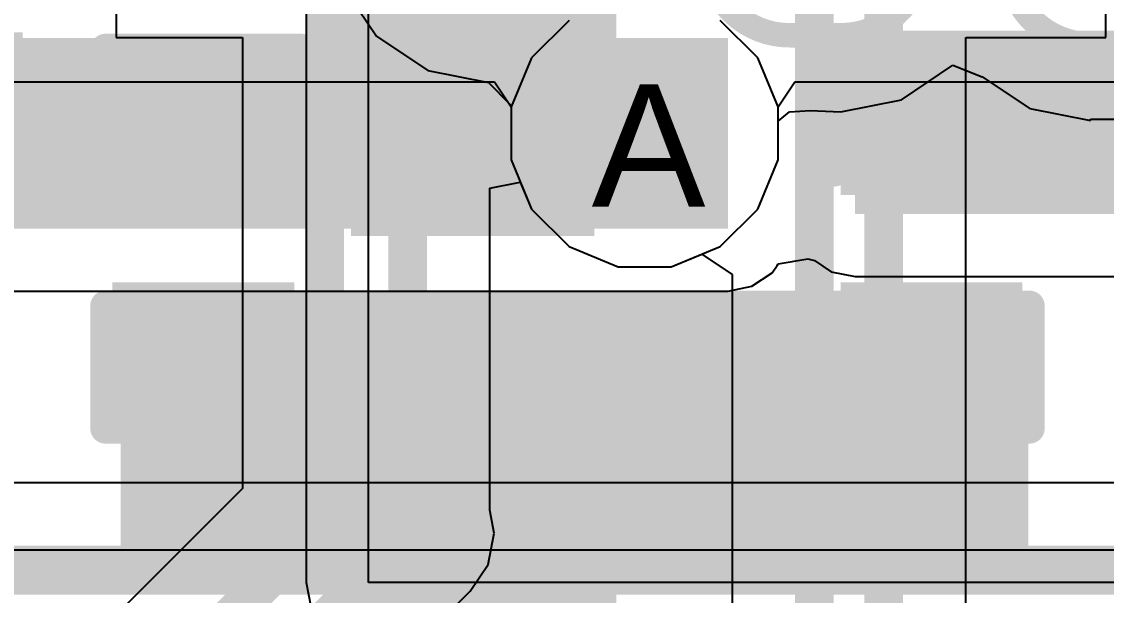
# Model space of a CAD drawing. Header units: inches. Extents: x 0 to 5271, y 0 to 5417.
# Drawn here: x 73.439 to 77.941, y 85.57 to 87.952 of the extents above; entities that cross this region are included whole.
import ezdxf

# ---------------------------------------------------------------- set-up
doc = ezdxf.new("R2010")
doc.units = ezdxf.units.IN
for name, color, linetype in [('Bottom Layer', 5, 'Continuous'), ('Drill Drawing', 1, 'Continuous'), ('L2_GND1', 16, 'Continuous'), ('L3_SIG1', 76, 'Continuous'), ('L4_PWR', 90, 'Continuous'), ('L5_GND2', 156, 'Continuous'), ('L6_SIG2', 130, 'Continuous'), ('L7_GND3', 216, 'Continuous'), ('Top Layer', 1, 'Continuous'), ('Top Overlay', 2, 'Continuous'), ('Top Paste', 8, 'Continuous'), ('Top Solder', 216, 'Continuous'), ('Via Holes', 16, 'Continuous')]:
    doc.layers.add(name, color=color, linetype=linetype)
doc.styles.add('Arial', font='', dxfattribs={"height": 0.2})
doc.styles.get('Arial').set_extended_font_data('Arial')

# ---------------------------------------------------------------- blocks, each defined once
blk = doc.blocks.new('SOT_23_5_273')
at = {"layer": 'Top Layer'}
for points in [[(-1.85, 1.25), (-0.75, 1.25), (-0.75, 0.65), (-1.85, 0.65)], [(0.75, 1.25), (1.85, 1.25), (1.85, 0.65), (0.75, 0.65)], [(-1.85, 0.3), (-0.75, 0.3), (-0.75, -0.3), (-1.85, -0.3)], [(-1.85, -0.65), (-0.75, -0.65), (-0.75, -1.25), (-1.85, -1.25)], [(0.75, -0.65), (1.85, -0.65), (1.85, -1.25), (0.75, -1.25)]]:
    blk.add_hatch(color=1, dxfattribs=at).paths.add_polyline_path(points)
at = {"layer": 'Top Paste'}
for points in [[(-1.85, 1.25), (-0.75, 1.25), (-0.75, 0.65), (-1.85, 0.65)], [(0.75, 1.25), (1.85, 1.25), (1.85, 0.65), (0.75, 0.65)], [(-1.85, 0.3), (-0.75, 0.3), (-0.75, -0.3), (-1.85, -0.3)], [(-1.85, -0.65), (-0.75, -0.65), (-0.75, -1.25), (-1.85, -1.25)], [(0.75, -0.65), (1.85, -0.65), (1.85, -1.25), (0.75, -1.25)]]:
    blk.add_hatch(color=8, dxfattribs=at).paths.add_polyline_path(points)
at = {"layer": 'Top Solder'}
for points in [[(-1.9516, 1.3516), (-0.6484, 1.3516), (-0.6484, 0.5484), (-1.9516, 0.5484)], [(0.6484, 1.3516), (1.9516, 1.3516), (1.9516, 0.5484), (0.6484, 0.5484)], [(-1.9516, 0.4016), (-0.6484, 0.4016), (-0.6484, -0.4016), (-1.9516, -0.4016)], [(-1.9516, -0.5484), (-0.6484, -0.5484), (-0.6484, -1.3516), (-1.9516, -1.3516)], [(0.6484, -0.5484), (1.9516, -0.5484), (1.9516, -1.3516), (0.6484, -1.3516)]]:
    blk.add_hatch(color=216, dxfattribs=at).paths.add_polyline_path(points)
at = {"layer": 'Top Overlay'}
for points in [[(0.8736, 1.4986, 0.127, 0.127, 0), (-0.879, 1.4986, 0.127, 0.127, 0)], [(-0.879, 1.4986, 0.127, 0.127, 0), (-0.879, 1.3986, 0.127, 0.127, 0)], [(0.8736, 1.4986, 0.127, 0.127, 0), (0.8736, 1.3986, 0.127, 0.127, 0)], [(-2.0066, 0.9398, 0.127, 0.127, 0), (-2.1336, 1.0668, 0.127, 0.127, 0)], [(-2.1336, 1.0668, 0.127, 0.127, 0), (-2.1336, 0.8128, 0.127, 0.127, 0)], [(-2.0066, 0.9398, 0.127, 0.127, 0), (-2.1336, 0.8128, 0.127, 0.127, 0)], [(0.88, 0.44, 0.127, 0.127, 0), (0.88, -0.418, 0.127, 0.127, 0)], [(-0.879, -1.3986, 0.127, 0.127, 0), (-0.879, -1.4986, 0.127, 0.127, 0)], [(0.8736, -1.3986, 0.127, 0.127, 0), (0.8736, -1.4986, 0.127, 0.127, 0)], [(0.8736, -1.4986, 0.127, 0.127, 0), (-0.879, -1.4986, 0.127, 0.127, 0)]]:
    blk.add_lwpolyline(points, format="xyseb", dxfattribs=at)
for points in [[(-0.9108, 1.4986, 0.0635, 0.0635, 1), (-0.8473, 1.4986, 0.0635, 0.0635, 1)], [(-0.9108, 1.4986, 0.0635, 0.0635, 1), (-0.8473, 1.4986, 0.0635, 0.0635, 1)], [(0.8418, 1.4986, 0.0635, 0.0635, 1), (0.9053, 1.4986, 0.0635, 0.0635, 1)], [(0.8418, 1.4986, 0.0635, 0.0635, 1), (0.9053, 1.4986, 0.0635, 0.0635, 1)], [(-0.9108, 1.3986, 0.0635, 0.0635, 1), (-0.8473, 1.3986, 0.0635, 0.0635, 1)], [(0.8418, 1.3986, 0.0635, 0.0635, 1), (0.9053, 1.3986, 0.0635, 0.0635, 1)], [(-2.1654, 1.0668, 0.0635, 0.0635, 1), (-2.1019, 1.0668, 0.0635, 0.0635, 1)], [(-2.1654, 1.0668, 0.0635, 0.0635, 1), (-2.1019, 1.0668, 0.0635, 0.0635, 1)], [(-2.0384, 0.9398, 0.0635, 0.0635, 1), (-1.9749, 0.9398, 0.0635, 0.0635, 1)], [(-2.0384, 0.9398, 0.0635, 0.0635, 1), (-1.9749, 0.9398, 0.0635, 0.0635, 1)], [(-2.1654, 0.8128, 0.0635, 0.0635, 1), (-2.1019, 0.8128, 0.0635, 0.0635, 1)], [(-2.1654, 0.8128, 0.0635, 0.0635, 1), (-2.1019, 0.8128, 0.0635, 0.0635, 1)], [(0.8482, 0.44, 0.0635, 0.0635, 1), (0.9117, 0.44, 0.0635, 0.0635, 1)], [(0.8482, -0.418, 0.0635, 0.0635, 1), (0.9117, -0.418, 0.0635, 0.0635, 1)], [(-0.9108, -1.3986, 0.0635, 0.0635, 1), (-0.8473, -1.3986, 0.0635, 0.0635, 1)], [(0.8418, -1.3986, 0.0635, 0.0635, 1), (0.9053, -1.3986, 0.0635, 0.0635, 1)], [(-0.9108, -1.4986, 0.0635, 0.0635, 1), (-0.8473, -1.4986, 0.0635, 0.0635, 1)], [(-0.9108, -1.4986, 0.0635, 0.0635, 1), (-0.8473, -1.4986, 0.0635, 0.0635, 1)], [(0.8418, -1.4986, 0.0635, 0.0635, 1), (0.9053, -1.4986, 0.0635, 0.0635, 1)], [(0.8418, -1.4986, 0.0635, 0.0635, 1), (0.9053, -1.4986, 0.0635, 0.0635, 1)]]:
    blk.add_lwpolyline(points, format="xyseb", close=True, dxfattribs=at)
blk = doc.blocks.new('CAP_0402_329')
at = {"layer": 'Top Layer'}
for points in [[(-0.6985, -0.3175), (-0.6985, 0.3175), (-0.2413, 0.3175), (-0.2413, -0.3175)], [(0.2413, -0.3175), (0.2413, 0.3175), (0.6985, 0.3175), (0.6985, -0.3175)]]:
    blk.add_hatch(color=1, dxfattribs=at).paths.add_polyline_path(points)
at = {"layer": 'Top Paste'}
for points in [[(-0.6985, -0.3175), (-0.6985, 0.3175), (-0.2413, 0.3175), (-0.2413, -0.3175)], [(0.2413, -0.3175), (0.2413, 0.3175), (0.6985, 0.3175), (0.6985, -0.3175)]]:
    blk.add_hatch(color=8, dxfattribs=at).paths.add_polyline_path(points)
at = {"layer": 'Top Solder'}
for points in [[(-0.7585, -0.3775), (-0.7585, 0.3775), (-0.1813, 0.3775), (-0.1813, -0.3775)], [(0.1813, -0.3775), (0.1813, 0.3775), (0.7585, 0.3775), (0.7585, -0.3775)]]:
    blk.add_hatch(color=216, dxfattribs=at).paths.add_polyline_path(points)
at = {"layer": 'Top Overlay'}
for points in [[(-0.7874, 0.4064, 0.127, 0.127, 0), (-0.7874, -0.4064, 0.127, 0.127, 0)], [(-0.7874, 0.4064, 0.127, 0.127, 0), (-0.2794, 0.4064, 0.127, 0.127, 0)], [(0.2794, 0.4064, 0.127, 0.127, 0), (0.7874, 0.4064, 0.127, 0.127, 0)], [(0.7874, 0.4064, 0.127, 0.127, 0), (0.7874, -0.4064, 0.127, 0.127, 0)], [(-0.7874, -0.4064, 0.127, 0.127, 0), (-0.2794, -0.4064, 0.127, 0.127, 0)], [(0.2794, -0.4064, 0.127, 0.127, 0), (0.7874, -0.4064, 0.127, 0.127, 0)]]:
    blk.add_lwpolyline(points, format="xyseb", dxfattribs=at)
for points in [[(-0.8191, 0.4064, 0.0635, 0.0635, 1), (-0.7556, 0.4064, 0.0635, 0.0635, 1)], [(-0.8191, 0.4064, 0.0635, 0.0635, 1), (-0.7556, 0.4064, 0.0635, 0.0635, 1)], [(-0.3111, 0.4064, 0.0635, 0.0635, 1), (-0.2476, 0.4064, 0.0635, 0.0635, 1)], [(0.2477, 0.4064, 0.0635, 0.0635, 1), (0.3112, 0.4064, 0.0635, 0.0635, 1)], [(0.7557, 0.4064, 0.0635, 0.0635, 1), (0.8192, 0.4064, 0.0635, 0.0635, 1)], [(0.7557, 0.4064, 0.0635, 0.0635, 1), (0.8192, 0.4064, 0.0635, 0.0635, 1)], [(-0.8191, -0.4064, 0.0635, 0.0635, 1), (-0.7556, -0.4064, 0.0635, 0.0635, 1)], [(-0.8191, -0.4064, 0.0635, 0.0635, 1), (-0.7556, -0.4064, 0.0635, 0.0635, 1)], [(-0.3111, -0.4064, 0.0635, 0.0635, 1), (-0.2476, -0.4064, 0.0635, 0.0635, 1)], [(0.2477, -0.4064, 0.0635, 0.0635, 1), (0.3112, -0.4064, 0.0635, 0.0635, 1)], [(0.7557, -0.4064, 0.0635, 0.0635, 1), (0.8192, -0.4064, 0.0635, 0.0635, 1)], [(0.7557, -0.4064, 0.0635, 0.0635, 1), (0.8192, -0.4064, 0.0635, 0.0635, 1)]]:
    blk.add_lwpolyline(points, format="xyseb", close=True, dxfattribs=at)
blk = doc.blocks.new('CAP_0402_330')
at = {"layer": 'Top Layer'}
for points in [[(-0.6985, -0.3175), (-0.6985, 0.3175), (-0.2413, 0.3175), (-0.2413, -0.3175)], [(0.2413, -0.3175), (0.2413, 0.3175), (0.6985, 0.3175), (0.6985, -0.3175)]]:
    blk.add_hatch(color=1, dxfattribs=at).paths.add_polyline_path(points)
at = {"layer": 'Top Paste'}
for points in [[(-0.6985, -0.3175), (-0.6985, 0.3175), (-0.2413, 0.3175), (-0.2413, -0.3175)], [(0.2413, -0.3175), (0.2413, 0.3175), (0.6985, 0.3175), (0.6985, -0.3175)]]:
    blk.add_hatch(color=8, dxfattribs=at).paths.add_polyline_path(points)
at = {"layer": 'Top Solder'}
for points in [[(-0.7585, -0.3775), (-0.7585, 0.3775), (-0.1813, 0.3775), (-0.1813, -0.3775)], [(0.1813, -0.3775), (0.1813, 0.3775), (0.7585, 0.3775), (0.7585, -0.3775)]]:
    blk.add_hatch(color=216, dxfattribs=at).paths.add_polyline_path(points)
at = {"layer": 'Top Overlay'}
for points in [[(-0.7874, 0.4064, 0.127, 0.127, 0), (-0.7874, -0.4064, 0.127, 0.127, 0)], [(-0.7874, 0.4064, 0.127, 0.127, 0), (-0.2794, 0.4064, 0.127, 0.127, 0)], [(0.2794, 0.4064, 0.127, 0.127, 0), (0.7874, 0.4064, 0.127, 0.127, 0)], [(0.7874, 0.4064, 0.127, 0.127, 0), (0.7874, -0.4064, 0.127, 0.127, 0)], [(-0.7874, -0.4064, 0.127, 0.127, 0), (-0.2794, -0.4064, 0.127, 0.127, 0)], [(0.2794, -0.4064, 0.127, 0.127, 0), (0.7874, -0.4064, 0.127, 0.127, 0)]]:
    blk.add_lwpolyline(points, format="xyseb", dxfattribs=at)
for points in [[(-0.8192, 0.4064, 0.0635, 0.0635, 1), (-0.7557, 0.4064, 0.0635, 0.0635, 1)], [(-0.8192, 0.4064, 0.0635, 0.0635, 1), (-0.7557, 0.4064, 0.0635, 0.0635, 1)], [(-0.3112, 0.4064, 0.0635, 0.0635, 1), (-0.2477, 0.4064, 0.0635, 0.0635, 1)], [(0.2476, 0.4064, 0.0635, 0.0635, 1), (0.3111, 0.4064, 0.0635, 0.0635, 1)], [(0.7556, 0.4064, 0.0635, 0.0635, 1), (0.8191, 0.4064, 0.0635, 0.0635, 1)], [(0.7556, 0.4064, 0.0635, 0.0635, 1), (0.8191, 0.4064, 0.0635, 0.0635, 1)], [(-0.8192, -0.4064, 0.0635, 0.0635, 1), (-0.7557, -0.4064, 0.0635, 0.0635, 1)], [(-0.8192, -0.4064, 0.0635, 0.0635, 1), (-0.7557, -0.4064, 0.0635, 0.0635, 1)], [(-0.3112, -0.4064, 0.0635, 0.0635, 1), (-0.2477, -0.4064, 0.0635, 0.0635, 1)], [(0.2476, -0.4064, 0.0635, 0.0635, 1), (0.3111, -0.4064, 0.0635, 0.0635, 1)], [(0.7556, -0.4064, 0.0635, 0.0635, 1), (0.8191, -0.4064, 0.0635, 0.0635, 1)], [(0.7556, -0.4064, 0.0635, 0.0635, 1), (0.8191, -0.4064, 0.0635, 0.0635, 1)]]:
    blk.add_lwpolyline(points, format="xyseb", close=True, dxfattribs=at)
blk = doc.blocks.new('C___0603_331')
at = {"layer": 'Top Layer'}
for points in [[(-0.381, 0.4445), (-0.381, -0.4445), (-1.143, -0.4445), (-1.143, 0.4445)], [(1.143, 0.4445), (1.143, -0.4445), (0.381, -0.4445), (0.381, 0.4445)]]:
    blk.add_hatch(color=1, dxfattribs=at).paths.add_polyline_path(points)
at = {"layer": 'Top Paste'}
for points in [[(-0.381, 0.4445), (-0.381, -0.4445), (-1.143, -0.4445), (-1.143, 0.4445)], [(1.143, 0.4445), (1.143, -0.4445), (0.381, -0.4445), (0.381, 0.4445)]]:
    blk.add_hatch(color=8, dxfattribs=at).paths.add_polyline_path(points)
at = {"layer": 'Top Solder'}
for points in [[(-0.321, 0.5045), (-0.321, -0.5045), (-1.203, -0.5045), (-1.203, 0.5045)], [(1.203, 0.5045), (1.203, -0.5045), (0.321, -0.5045), (0.321, 0.5045)]]:
    blk.add_hatch(color=216, dxfattribs=at).paths.add_polyline_path(points)
at = {"layer": 'Top Overlay'}
for points in [[(-1.2446, 0.5334, 0.127, 0.127, 0), (-0.4572, 0.5334, 0.127, 0.127, 0)], [(-1.2446, 0.5334, 0.127, 0.127, 0), (-1.2446, -0.5334, 0.127, 0.127, 0)], [(0.4572, 0.5334, 0.127, 0.127, 0), (1.2446, 0.5334, 0.127, 0.127, 0)], [(1.2446, 0.5334, 0.127, 0.127, 0), (1.2446, -0.5334, 0.127, 0.127, 0)], [(-1.2446, -0.5334, 0.127, 0.127, 0), (-0.4572, -0.5334, 0.127, 0.127, 0)], [(0.4572, -0.5334, 0.127, 0.127, 0), (1.2446, -0.5334, 0.127, 0.127, 0)]]:
    blk.add_lwpolyline(points, format="xyseb", dxfattribs=at)
for points in [[(-1.2763, 0.5334, 0.0635, 0.0635, 1), (-1.2128, 0.5334, 0.0635, 0.0635, 1)], [(-1.2763, 0.5334, 0.0635, 0.0635, 1), (-1.2128, 0.5334, 0.0635, 0.0635, 1)], [(-0.4889, 0.5334, 0.0635, 0.0635, 1), (-0.4254, 0.5334, 0.0635, 0.0635, 1)], [(0.4255, 0.5334, 0.0635, 0.0635, 1), (0.489, 0.5334, 0.0635, 0.0635, 1)], [(1.2129, 0.5334, 0.0635, 0.0635, 1), (1.2764, 0.5334, 0.0635, 0.0635, 1)], [(1.2129, 0.5334, 0.0635, 0.0635, 1), (1.2764, 0.5334, 0.0635, 0.0635, 1)], [(-1.2763, -0.5334, 0.0635, 0.0635, 1), (-1.2128, -0.5334, 0.0635, 0.0635, 1)], [(-1.2763, -0.5334, 0.0635, 0.0635, 1), (-1.2128, -0.5334, 0.0635, 0.0635, 1)], [(-0.4889, -0.5334, 0.0635, 0.0635, 1), (-0.4254, -0.5334, 0.0635, 0.0635, 1)], [(0.4255, -0.5334, 0.0635, 0.0635, 1), (0.489, -0.5334, 0.0635, 0.0635, 1)], [(1.2129, -0.5334, 0.0635, 0.0635, 1), (1.2764, -0.5334, 0.0635, 0.0635, 1)], [(1.2129, -0.5334, 0.0635, 0.0635, 1), (1.2764, -0.5334, 0.0635, 0.0635, 1)]]:
    blk.add_lwpolyline(points, format="xyseb", close=True, dxfattribs=at)

msp = doc.modelspace()

# ---------------------------------------------------------------- hatches: boundary and pattern name
at = {"layer": 'Bottom Layer'}
h = msp.add_hatch(color=5, dxfattribs=at)
edge = h.paths.add_edge_path()
edge.add_arc((76.0248, 87.4881), 0.3, 0, 360)
at = {"layer": 'L2_GND1'}
h = msp.add_hatch(color=16, dxfattribs=at)
edge = h.paths.add_edge_path()
edge.add_arc((76.0248, 87.4881), 0.3, 0, 360)
at = {"layer": 'L3_SIG1'}
h = msp.add_hatch(color=76, dxfattribs=at)
edge = h.paths.add_edge_path()
edge.add_arc((76.0248, 87.4881), 0.3, 0, 360)
at = {"layer": 'L4_PWR'}
h = msp.add_hatch(color=90, dxfattribs=at)
edge = h.paths.add_edge_path()
edge.add_arc((76.0248, 87.4881), 0.3, 0, 360)
at = {"layer": 'L5_GND2'}
h = msp.add_hatch(color=156, dxfattribs=at)
edge = h.paths.add_edge_path()
edge.add_arc((76.0248, 87.4881), 0.3, 0, 360)
at = {"layer": 'L6_SIG2'}
h = msp.add_hatch(color=130, dxfattribs=at)
edge = h.paths.add_edge_path()
edge.add_arc((76.0248, 87.4881), 0.3, 0, 360)
at = {"layer": 'L7_GND3'}
h = msp.add_hatch(color=216, dxfattribs=at)
edge = h.paths.add_edge_path()
edge.add_arc((76.0248, 87.4881), 0.3, 0, 360)
at = {"layer": 'Top Layer'}
for points in [[(76.8985, 87.1533), (79.65, 87.1533), (79.65, 87.9153), (76.8985, 87.9153)], [(76.3711, 87.884), (71.6147, 87.884), (71.6147, 87.0928), (76.3711, 87.0928)], [(77.6173, 86.8352), (73.8505, 86.8352), (73.8505, 85.598), (77.6173, 85.598)]]:
    msp.add_hatch(color=1, dxfattribs=at).paths.add_polyline_path(points)
h = msp.add_hatch(color=1, dxfattribs=at)
edge = h.paths.add_edge_path()
edge.add_arc((76.0248, 87.4881), 0.3, 0, 360)
at = {"layer": 'Via Holes'}
h = msp.add_hatch(color=7, dxfattribs=at)
edge = h.paths.add_edge_path()
edge.add_arc((76.0248, 87.4881), 0.15, 0, 360)

# ---------------------------------------------------------------- linework, layer by layer
at = {"layer": 'Bottom Layer'}
for p, q in [((73.8314, 88.8263), (73.8314, 87.8865)), ((77.9395, 87.8866), (77.9395, 88.8264)), ((73.8314, 87.8865), (74.3562, 87.8865)), ((74.3562, 87.8865), (74.3562, 86.0144)), ((77.3587, 80.0403), (77.3587, 87.8866)), ((77.3587, 87.8866), (77.9395, 87.8866)), ((75.3819, 87.2605), (75.5089, 87.2858)), ((75.3819, 85.924), (75.3819, 87.2605)), ((75.5089, 87.2858), (75.5551, 87.1743)), ((75.5551, 87.1743), (75.711, 87.0184)), ((75.711, 87.0184), (75.9146, 86.9341)), ((76.135, 86.9341), (76.262, 86.9867)), ((76.262, 86.9867), (76.389, 86.9029)), ((75.9146, 86.9341), (76.135, 86.9341)), ((76.389, 86.9029), (76.389, 80.3008)), ((74.3562, 86.0144), (73.5272, 85.1853)), ((75.4008, 85.8289), (75.3819, 85.924)), ((75.3749, 85.6985), (75.4008, 85.8289)), ((75.301, 85.5878), (75.3749, 85.6985)), ((74.0287, 84.3155), (75.301, 85.5878))]:
    msp.add_line(p, q, dxfattribs=at)
for points in [[(75.041, 85.81, 0.1608, 0.1608, 0), (75.041, 88.1268, 0.1608, 0.1608, 0)], [(76.7299, 80.1595, 0.1608, 0.1608, 0), (76.7299, 88.1343, 0.1608, 0.1608, 0)], [(77.0177, 80.0403, 0.1608, 0.1608, 0), (77.0177, 88.1268, 0.1608, 0.1608, 0)], [(74.6972, 85.8732, 0.1608, 0.1608, 0), (74.6972, 88.0749, 0.1608, 0.1608, 0)], [(73.6684, 84.8444, 0.1608, 0.1608, 0), (74.6972, 85.8732, 0.1608, 0.1608, 0)], [(73.7876, 84.5566, 0.1608, 0.1608, 0), (75.0599, 85.8289, 0.1608, 0.1608, 0)]]:
    msp.add_lwpolyline(points, format="xyseb", dxfattribs=at)
for points in [[(74.657, 85.8732, 0.0804, 0.0804, 1), (74.7374, 85.8732, 0.0804, 0.0804, 1)], [(74.657, 85.8732, 0.0804, 0.0804, 1), (74.7374, 85.8732, 0.0804, 0.0804, 1)], [(75.0197, 85.8289, 0.0804, 0.0804, 1), (75.1001, 85.8289, 0.0804, 0.0804, 1)], [(75.0008, 85.81, 0.0804, 0.0804, 1), (75.0812, 85.81, 0.0804, 0.0804, 1)]]:
    msp.add_lwpolyline(points, format="xyseb", close=True, dxfattribs=at)
at = {"layer": 'L2_GND1'}
for p, q in [((75.711, 87.9577), (75.5551, 87.8019)), ((76.4944, 87.8019), (76.3386, 87.9577)), ((75.5551, 87.8019), (75.4708, 87.5983)), ((76.5788, 87.5983), (76.4944, 87.8019)), ((75.4708, 87.5983), (75.4708, 87.3779)), ((76.5788, 87.3779), (76.5788, 87.5983)), ((75.4708, 87.3779), (75.5551, 87.1743)), ((76.4944, 87.1743), (76.5788, 87.3779)), ((75.5551, 87.1743), (75.711, 87.0184)), ((76.3386, 87.0184), (76.4944, 87.1743)), ((75.711, 87.0184), (75.9146, 86.9341)), ((76.135, 86.9341), (76.3386, 87.0184)), ((75.9146, 86.9341), (76.135, 86.9341)), ((94.8885, 86.0368), (58.4674, 86.0368))]:
    msp.add_line(p, q, dxfattribs=at)
msp.add_lwpolyline([(56.9353, 85.6742, 0.2032, 0.2032, 0), (116.9718, 85.6742, 0.2032, 0.2032, 0)], format="xyseb", dxfattribs=at)
at = {"layer": 'L3_SIG1'}
for p, q in [((75.711, 87.9577), (75.5551, 87.8019)), ((76.4944, 87.8019), (76.3386, 87.9577)), ((75.5551, 87.8019), (75.4708, 87.5983)), ((76.5788, 87.5983), (76.4944, 87.8019)), ((75.4708, 87.5983), (75.4708, 87.3779)), ((76.5788, 87.3779), (76.5788, 87.5983)), ((75.4708, 87.3779), (75.5551, 87.1743)), ((76.4944, 87.1743), (76.5788, 87.3779)), ((75.5551, 87.1743), (75.711, 87.0184)), ((76.3386, 87.0184), (76.4944, 87.1743)), ((75.711, 87.0184), (75.9146, 86.9341)), ((76.135, 86.9341), (76.3386, 87.0184)), ((75.9146, 86.9341), (76.135, 86.9341))]:
    msp.add_line(p, q, dxfattribs=at)
at = {"layer": 'L4_PWR'}
for p, q in [((74.6202, 88.1634), (74.6202, 85.6234)), ((74.8792, 85.6234), (74.8792, 88.1634)), ((74.6202, 85.6234), (74.6399, 85.5243)), ((79.2664, 85.6234), (74.8792, 85.6234))]:
    msp.add_line(p, q, dxfattribs=at)
at = {"layer": 'L5_GND2'}
for p, q in [((74.7809, 88.0873), (74.9114, 87.8919)), ((74.9114, 87.8919), (75.1248, 87.7493)), ((77.0913, 87.6283), (77.3047, 87.7709)), ((77.3047, 87.7709), (77.4259, 87.7237)), ((75.1248, 87.7493), (75.3765, 87.6992)), ((77.4259, 87.7237), (77.6242, 87.5912)), ((75.3765, 87.6992), (75.4657, 87.6092)), ((76.8396, 87.5783), (77.0913, 87.6283)), ((75.4657, 87.6092), (75.4716, 87.6003)), ((75.4716, 87.6003), (75.4708, 87.5983)), ((75.4708, 87.5983), (75.4708, 87.3779)), ((76.5788, 87.5393), (76.6262, 87.5783)), ((76.6262, 87.5783), (76.7126, 87.5831)), ((76.7126, 87.5831), (76.8396, 87.5782)), ((76.8396, 87.5782), (76.8396, 87.5783)), ((77.6242, 87.5912), (77.8759, 87.5412)), ((76.5788, 87.3779), (76.5788, 87.5393)), ((77.8759, 87.5412), (77.8759, 87.5478)), ((77.8759, 87.5478), (78.0893, 87.5478)), ((75.4708, 87.3779), (75.5551, 87.1743)), ((76.4944, 87.1743), (76.5788, 87.3779)), ((75.5551, 87.1743), (75.711, 87.0184)), ((76.3386, 87.0184), (76.4944, 87.1743)), ((75.711, 87.0184), (75.9146, 86.9341)), ((76.135, 86.9341), (76.3386, 87.0184)), ((75.9146, 86.9341), (76.135, 86.9341))]:
    msp.add_line(p, q, dxfattribs=at)
for points in [[(76.6262, 87.8957, 0.1016, 0.1016, -0.414214), (76.2859, 88.236, 0.1016, 0.1016, 0)], [(77.1799, 88.236, 0.1016, 0.1016, -0.414214), (76.8396, 87.8957, 0.1016, 0.1016, 0)], [(77.8759, 87.8586, 0.1016, 0.1016, -0.414214), (77.5355, 88.199, 0.1016, 0.1016, 0)], [(76.6262, 87.8957, 0.1016, 0.1016, 0), (76.8396, 87.8957, 0.1016, 0.1016, 0)], [(77.8759, 87.8586, 0.1016, 0.1016, 0), (78.0893, 87.8586, 0.1016, 0.1016, 0)]]:
    msp.add_lwpolyline(points, format="xyseb", dxfattribs=at)
for points in [[(76.6008, 87.8957, 0.0508, 0.0508, 1), (76.6516, 87.8957, 0.0508, 0.0508, 1)], [(76.6008, 87.8957, 0.0508, 0.0508, 1), (76.6516, 87.8957, 0.0508, 0.0508, 1)], [(76.8142, 87.8957, 0.0508, 0.0508, 1), (76.865, 87.8957, 0.0508, 0.0508, 1)], [(76.8142, 87.8957, 0.0508, 0.0508, 1), (76.865, 87.8957, 0.0508, 0.0508, 1)], [(77.8505, 87.8586, 0.0508, 0.0508, 1), (77.9013, 87.8586, 0.0508, 0.0508, 1)], [(77.8505, 87.8586, 0.0508, 0.0508, 1), (77.9013, 87.8586, 0.0508, 0.0508, 1)]]:
    msp.add_lwpolyline(points, format="xyseb", close=True, dxfattribs=at)
at = {"layer": 'L6_SIG2'}
for p, q in [((68.597, 87.7019), (75.4015, 87.7019)), ((75.4015, 87.7019), (75.4708, 87.5983)), ((76.5788, 87.5983), (76.648, 87.7019)), ((76.648, 87.7019), (78.7117, 87.7019)), ((75.4708, 87.5983), (75.4708, 87.3779)), ((76.5788, 87.3779), (76.5788, 87.5983)), ((75.4708, 87.3779), (75.5551, 87.1743)), ((76.4944, 87.1743), (76.5788, 87.3779)), ((75.5551, 87.1743), (75.711, 87.0184)), ((76.3386, 87.0184), (76.4944, 87.1743)), ((75.711, 87.0184), (75.9146, 86.9341)), ((76.135, 86.9341), (76.3386, 87.0184)), ((75.9146, 86.9341), (76.135, 86.9341)), ((95.255, 85.7574), (60.8287, 85.7574))]:
    msp.add_line(p, q, dxfattribs=at)
at = {"layer": 'L7_GND3'}
for p, q in [((75.711, 87.9577), (75.5551, 87.8019)), ((76.4944, 87.8019), (76.3386, 87.9577)), ((75.5551, 87.8019), (75.4708, 87.5983)), ((76.5788, 87.5983), (76.4944, 87.8019)), ((75.4708, 87.5983), (75.4708, 87.3779)), ((76.5788, 87.3779), (76.5788, 87.5983)), ((75.4708, 87.3779), (75.5551, 87.1743)), ((76.4944, 87.1743), (76.5788, 87.3779)), ((75.5551, 87.1743), (75.711, 87.0184)), ((76.3386, 87.0184), (76.4944, 87.1743)), ((75.711, 87.0184), (75.9146, 86.9341)), ((76.135, 86.9341), (76.3386, 87.0184)), ((75.9146, 86.9341), (76.135, 86.9341))]:
    msp.add_line(p, q, dxfattribs=at)
at = {"layer": 'Top Layer'}
for p, q in [((76.5747, 86.9403), (76.5789, 86.9463)), ((76.5789, 86.9463), (76.7031, 86.968)), ((76.7031, 86.968), (76.7295, 86.9608)), ((76.7295, 86.9608), (76.7994, 86.914)), ((76.4702, 86.8535), (76.5542, 86.9097)), ((76.5542, 86.9097), (76.5747, 86.9403)), ((76.7994, 86.914), (76.8985, 86.8943)), ((76.3711, 86.8338), (76.4702, 86.8535)), ((76.8985, 86.8943), (79.65, 86.8943)), ((71.6147, 86.8338), (76.3711, 86.8338))]:
    msp.add_line(p, q, dxfattribs=at)
for points in [[(74.3894, 87.5392, 0.2032, 0.2032, 0), (74.422, 87.5718, 0.2032, 0.2032, 0)], [(72.0051, 87.4884, 0.254, 0.254, 0), (73.9929, 87.4884, 0.254, 0.254, 0)]]:
    msp.add_lwpolyline(points, format="xyseb", dxfattribs=at)
for points in [[(74.3712, 87.5718, 0.1016, 0.1016, 1), (74.4728, 87.5718, 0.1016, 0.1016, 1)], [(74.3386, 87.5392, 0.1016, 0.1016, 1), (74.4402, 87.5392, 0.1016, 0.1016, 1)], [(73.9294, 87.4884, 0.127, 0.127, 1), (74.0564, 87.4884, 0.127, 0.127, 1)]]:
    msp.add_lwpolyline(points, format="xyseb", close=True, dxfattribs=at)

# ---------------------------------------------------------------- block references
for name, p, rotation in [('SOT_23_5_273', (71.492, 88.4566), 180), ('C___0603_331', (75.311, 86.741), 90), ('CAP_0402_330', (74.1934, 87.0512), 90), ('CAP_0402_329', (77.216, 87.0511), 90)]:
    msp.add_blockref(name, p, dxfattribs=dict(rotation=rotation))

# ---------------------------------------------------------------- texts
at = {"layer": 'Drill Drawing', "style": 'Arial'}
msp.add_text('A', height=0.508, dxfattribs=at).set_placement((75.8047, 87.1834))

doc.saveas('drawing.dxf')
